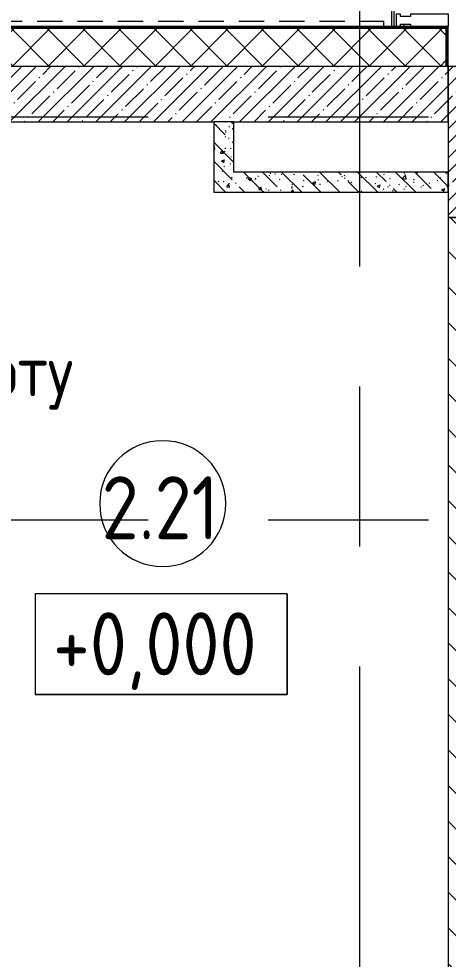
# Model space of a CAD drawing. Header units: millimetres. Extents: x -3129 to 197107, y -8553 to 29000.
# Drawn here: x 2357 to 4060, y 11655 to 15389 of the extents above; entities that cross this region are included whole.
import ezdxf

# ---------------------------------------------------------------- set-up
doc = ezdxf.new("R2010")
doc.units = ezdxf.units.MM
doc.linetypes.add('200_ШТРИХ__ш1_п0_6_', pattern=[160, 100, -60])
doc.linetypes.add('Осевая', pattern=[3175, 635, -476.25, 1587.5, -476.25])
for name, color, linetype, lineweight in [('A-AREA-IDEN', 7, 'Continuous', 9), ('A-DETL-MBND-1', 7, '200_ШТРИХ__ш1_п0_6_', 9), ('A-GLAZ-CWMG', 7, 'Continuous', 9), ('A-WALL', 7, 'Continuous', 9), ('A-WALL-1', 7, 'Continuous', 13), ('A-WALL-IDEN', 7, 'Continuous', 9), ('G-ANNO-DIMS', 7, 'Continuous', 9), ('I-WALL', 7, 'Continuous', 9), ('S-COLS', 7, 'Continuous', 9), ('Оси-2', 7, 'Осевая', 9)]:
    doc.layers.add(name, color=color, linetype=linetype, lineweight=lineweight)
doc.layers.add('I-WALL-1', color=7, linetype='Continuous', lineweight=9, true_color=0x787878)
doc.styles.add('GOST Common', font='GOST_Common.ttf', dxfattribs={"width": 0.9, "height": 250})
doc.styles.add('GOST Common_1', font='GOST_Common.ttf', dxfattribs={"width": 0.9, "height": 200})
pattern_1 = [(45, (0, 0), (-57.02463, 57.02463), []), (45, (57.025, 0), (-57.02463, 57.02463), [100.806, -20.161, 3.353, -16.808])]
pattern_2 = [(135, (0, 0), (-75.43415, -75.43415), [106.68, -17.78, 3.556, -17.78]), (135, (0, 75.39), (-75.43415, -75.43415), []), (50, (0, 0), (127.5292, -11.1576), [13.335, -146.685]), (355, (0, 0), (-24.6697, 133.74), [10.668, -117.348]), (100.451, (10.63, -0.93), (102.8597, 122.5818), [11.333, -124.663]), (46.184, (0, 35.56), (189.7552, -29.4304), [20.002, -220.027]), (96.636, (15.81, 33.1), (166.1822, 173.1996), [17, -186.995]), (351.184, (0, 35.56), (166.184, 173.1976), [16.002, -176.022]), (21, (17.78, 26.67), (106.1303, -71.586), [13.335, -146.685]), (326, (17.78, 26.67), (43.2619, 128.9318), [10.668, -117.348]), (71.451, (26.62, 20.7), (149.392, 57.3451), [11.333, -124.663]), (37.5, (0, 0), (2.16223, 59.18836), [3.353, -112.573, 3.353, -115.773, -117.792]), (37.5, (0, 0), (2.16223, 59.18836), [-235.052, 3.353, -114.44]), (7.5, (0, 0), (46.77386, 70.12615), [3.353, -64.567, 3.353, -109.906, -44.894]), (7.5, (0, 0), (46.77386, 70.12615), [-181.178, 3.353, -41.542]), (327.5, (-39.65, 0), (94.91367, -4.0101), [3.353, -41.097, 3.353, -135.331, -184.023]), (327.5, (-39.65, 0), (94.91367, -4.0101), [-183.134, 3.353, -180.67]), (317.5, (-57.43, 0), (103.69057, 17.7988), [3.353, -54.432, 3.353, -88.748, -130.683]), (317.5, (-57.43, 0), (103.69057, 17.7988), [-149.885, 3.353, -127.33])]

# ---------------------------------------------------------------- blocks, each defined once
blk = doc.blocks.new('Прямоугольный импост - Импост структурный с накладкой - 190мм-22858300-План монтажа стен и перегородок 2 этажа  в осях 1-12')
at = {"layer": 'A-GLAZ-CWMG'}
for p, q in [((-50, 0), (-50, 17)), ((-50, 17), (0, 17)), ((-40, 0), (-50, 0)), ((-40, -40), (-40, 0)), ((0, 0), (-10, 0)), ((-10, 0), (-10, -40)), ((0, 17), (0, 0)), ((-50, -190), (-50, -40)), ((-50, -40), (-40, -40)), ((-10, -40), (0, -40)), ((0, -40), (0, -190)), ((0, -190), (-50, -190))]:
    blk.add_line(p, q, dxfattribs=at)
blk = doc.blocks.new('Прямоугольный импост - Импост структурный с накладкой - 170мм-23186685-План монтажа стен и перегородок 2 этажа  в осях 1-12')
at = {"layer": 'A-DETL-MBND-1'}
for p, q in [((3836.1, 15358.1), (3836.1, 16073.1)), ((3846.1, 15358.1), (3846.1, 16073.1)), ((3846.1, 15358.1), (3836.1, 15358.1)), ((3854.1, 15358.1), (3846.1, 15358.1)), ((3886.1, 15358.1), (3871.1, 15358.1)), ((3886.1, 15358.1), (3886.1, 15368.1)), ((3911.1, 15358.1), (3886.1, 15358.1))]:
    blk.add_line(p, q, dxfattribs=at)
blk = doc.blocks.new('Прямоугольный импост - Импост структурный с накладкой - 170мм-23186686-План монтажа стен и перегородок 2 этажа  в осях 1-12')
at = {"layer": 'A-DETL-MBND-1'}
blk.add_line((3886.1, 15358.1), (3871.1, 15358.1), dxfattribs=at)
blk = doc.blocks.new('Марка_Помещения - Номер-25198446-План монтажа стен и перегородок 2 этажа  в осях 1-12')
at = {"layer": 'A-AREA-IDEN'}
for start, end in [(360, 180), (180, 360)]:
    blk.add_arc((0, 0), 2.5, start, end, dxfattribs=at)
blk = doc.blocks.new('Высотные отметки - 10х4_h_-17668695-План монтажа стен и перегородок 2 этажа  в осях 1-12')
at = {"layer": 'G-ANNO-DIMS'}
for p, q in [((-5, 4), (-5, 0)), ((5, 4), (-5, 4)), ((5, 4), (-5, 4)), ((-5, 4), (-5, 0)), ((5, 4), (5, 0)), ((5, 0), (5, 4)), ((5, 0), (-5, 0)), ((-5, 0), (5, 0))]:
    blk.add_line(p, q, dxfattribs=at)

msp = doc.modelspace()

# ---------------------------------------------------------------- hatches: boundary and pattern name
at = {"layer": 'A-WALL'}
h = msp.add_hatch(dxfattribs=at)
h.set_pattern_fill('FP_12', color=256, style=0, pattern_type=2)
h.set_pattern_definition([(45, (0, 0), (-70.7107, 70.7107), []), (135, (0, 0), (-70.7107, -70.7107), [])])
h.paths.add_polyline_path([(4052, 15200), (4052, 15350), (-110, 15350), (-110, 15200), (3451.5, 15200)])
at = {"layer": 'I-WALL'}
h = msp.add_hatch(dxfattribs=at)
h.set_pattern_fill('FP_15', color=256, style=0, pattern_type=2)
h.set_pattern_definition(pattern_1)
h.paths.add_polyline_path([(4060, 14980), (4060, 15200), (390, 15200), (390, 14980), (3451.5, 14980)])
h = msp.add_hatch(dxfattribs=at)
h.set_pattern_fill('FP_11', color=256, style=0, pattern_type=2)
h.set_pattern_definition([(135, (0, 0), (-70.7107, -70.7107), [])])
h.paths.add_polyline_path([(4060, 10900), (4260, 10900), (4260, 14600), (4060, 14600), (4060, 11400)])
at = {"layer": 'I-WALL-1'}
h = msp.add_hatch(dxfattribs=at)
h.set_pattern_fill('FP_40', color=256, style=0, pattern_type=2)
h.set_pattern_definition(pattern_2)
h.paths.add_polyline_path([(3210, 14700.7), (3210, 14980), (3130, 14980), (3130, 14700.7)])
h = msp.add_hatch(dxfattribs=at)
h.set_pattern_fill('FP_40', color=256, style=0, pattern_type=2)
h.set_pattern_definition(pattern_2)
h.paths.add_polyline_path([(4060, 14700.7), (4060, 14780.7), (3210, 14780.7), (3210, 14700.7)])
at = {"layer": 'S-COLS'}
h = msp.add_hatch(dxfattribs=at)
h.set_pattern_fill('FP_15', color=256, style=0, pattern_type=2)
h.set_pattern_definition(pattern_1)
h.paths.add_polyline_path([(4114.8, 14600), (4660, 14600), (4660, 15200), (4060, 15200), (4060, 14600)])

# ---------------------------------------------------------------- linework, layer by layer
at = {"layer": 'A-DETL-MBND-1'}
for p in [(-290, 15380), (3805, 15358)]:
    msp.add_line(p, (3805, 15380), dxfattribs=at)
at = {"layer": 'A-WALL'}
for p, q in [((4060, 15358), (-268, 15358)), ((4060, 15200), (4060, 15358))]:
    msp.add_line(p, q, dxfattribs=at)
at = {"layer": 'A-WALL-1'}
for p, q in [((4055, 15353), (-263, 15353)), ((4052, 15350), (-260, 15350)), ((4052, 15200), (4052, 15350)), ((4055, 15200), (4055, 15353)), ((3210, 14980), (3130, 14980))]:
    msp.add_line(p, q, dxfattribs=at)
at = {"layer": 'I-WALL'}
for p, q in [((4060, 15200), (390, 15200)), ((4060, 14980), (4060, 15200)), ((390, 14980), (3130, 14980)), ((3130, 14980), (3130, 14700.7)), ((3210, 14980), (4060, 14980)), ((3210, 14780.7), (3210, 14980)), ((4060, 14780.7), (3210, 14780.7)), ((4060, 14700.7), (4060, 14780.7)), ((3130, 14700.7), (4060, 14700.7)), ((4060, 14600), (4060, 11400)), ((4260, 14600), (4060, 14600))]:
    msp.add_line(p, q, dxfattribs=at)
at = {"layer": 'S-COLS'}
for p, q in [((4660, 15200), (4060, 15200)), ((4060, 15200), (4060, 14600)), ((4060, 14600), (4260, 14600))]:
    msp.add_line(p, q, dxfattribs=at)
at = {"layer": 'Оси-2'}
for p, q in [((3710, 593.7), (3710, 24898.1)), ((171.4, 15000), (35390, 15000)), ((171.4, 13400), (35390, 13400))]:
    msp.add_line(p, q, dxfattribs=at)

# ---------------------------------------------------------------- block references
at = {"layer": 'A-AREA-IDEN', "xscale": 99.99999999999993, "yscale": 99.99999999999993, "zscale": 99.99999999999993}
msp.add_blockref('Марка_Помещения - Номер-25198446-План монтажа стен и перегородок 2 этажа  в осях 1-12', (2927.9, 13463.9), dxfattribs=at)
at = {"layer": 'A-DETL-MBND-1'}
for name in ['Прямоугольный импост - Импост структурный с накладкой - 170мм-23186685-План монтажа стен и перегородок 2 этажа  в осях 1-12', 'Прямоугольный импост - Импост структурный с накладкой - 170мм-23186686-План монтажа стен и перегородок 2 этажа  в осях 1-12']:
    msp.add_blockref(name, (0, 0), dxfattribs=at)
at = {"layer": 'A-GLAZ-CWMG', "extrusion": (0, 0, -1), "rotation": 270.0000000000001}
msp.add_blockref('Прямоугольный импост - Импост структурный с накладкой - 190мм-22858300-План монтажа стен и перегородок 2 этажа  в осях 1-12', (-3871.1, 15358.1), dxfattribs=at)
at = {"layer": 'G-ANNO-DIMS', "xscale": 99.99999999999993, "yscale": 99.99999999999993, "zscale": 99.99999999999993}
msp.add_blockref('Высотные отметки - 10х4_h_-17668695-План монтажа стен и перегородок 2 этажа  в осях 1-12', (2921.5, 12705.6), dxfattribs=at)

# ---------------------------------------------------------------- texts
at = {"layer": 'A-AREA-IDEN', "insert": (2686, 13572.5), "char_height": 250, "width": 606.076, "attachment_point": 1, "style": 'GOST Common'}
msp.add_mtext('2.21', dxfattribs=at)
at = {"layer": 'A-WALL-IDEN', "insert": (1873.6, 14090.9), "char_height": 200, "width": 981.265, "attachment_point": 1, "style": 'GOST Common_1'}
msp.add_mtext('высоту', dxfattribs=at)
at = {"layer": 'G-ANNO-DIMS', "insert": (2492.8, 13032.3), "char_height": 250, "width": 1028.823, "attachment_point": 1, "line_spacing_factor": 1.022761, "style": 'GOST Common'}
msp.add_mtext('+0,000', dxfattribs=at)

doc.saveas('drawing.dxf')
